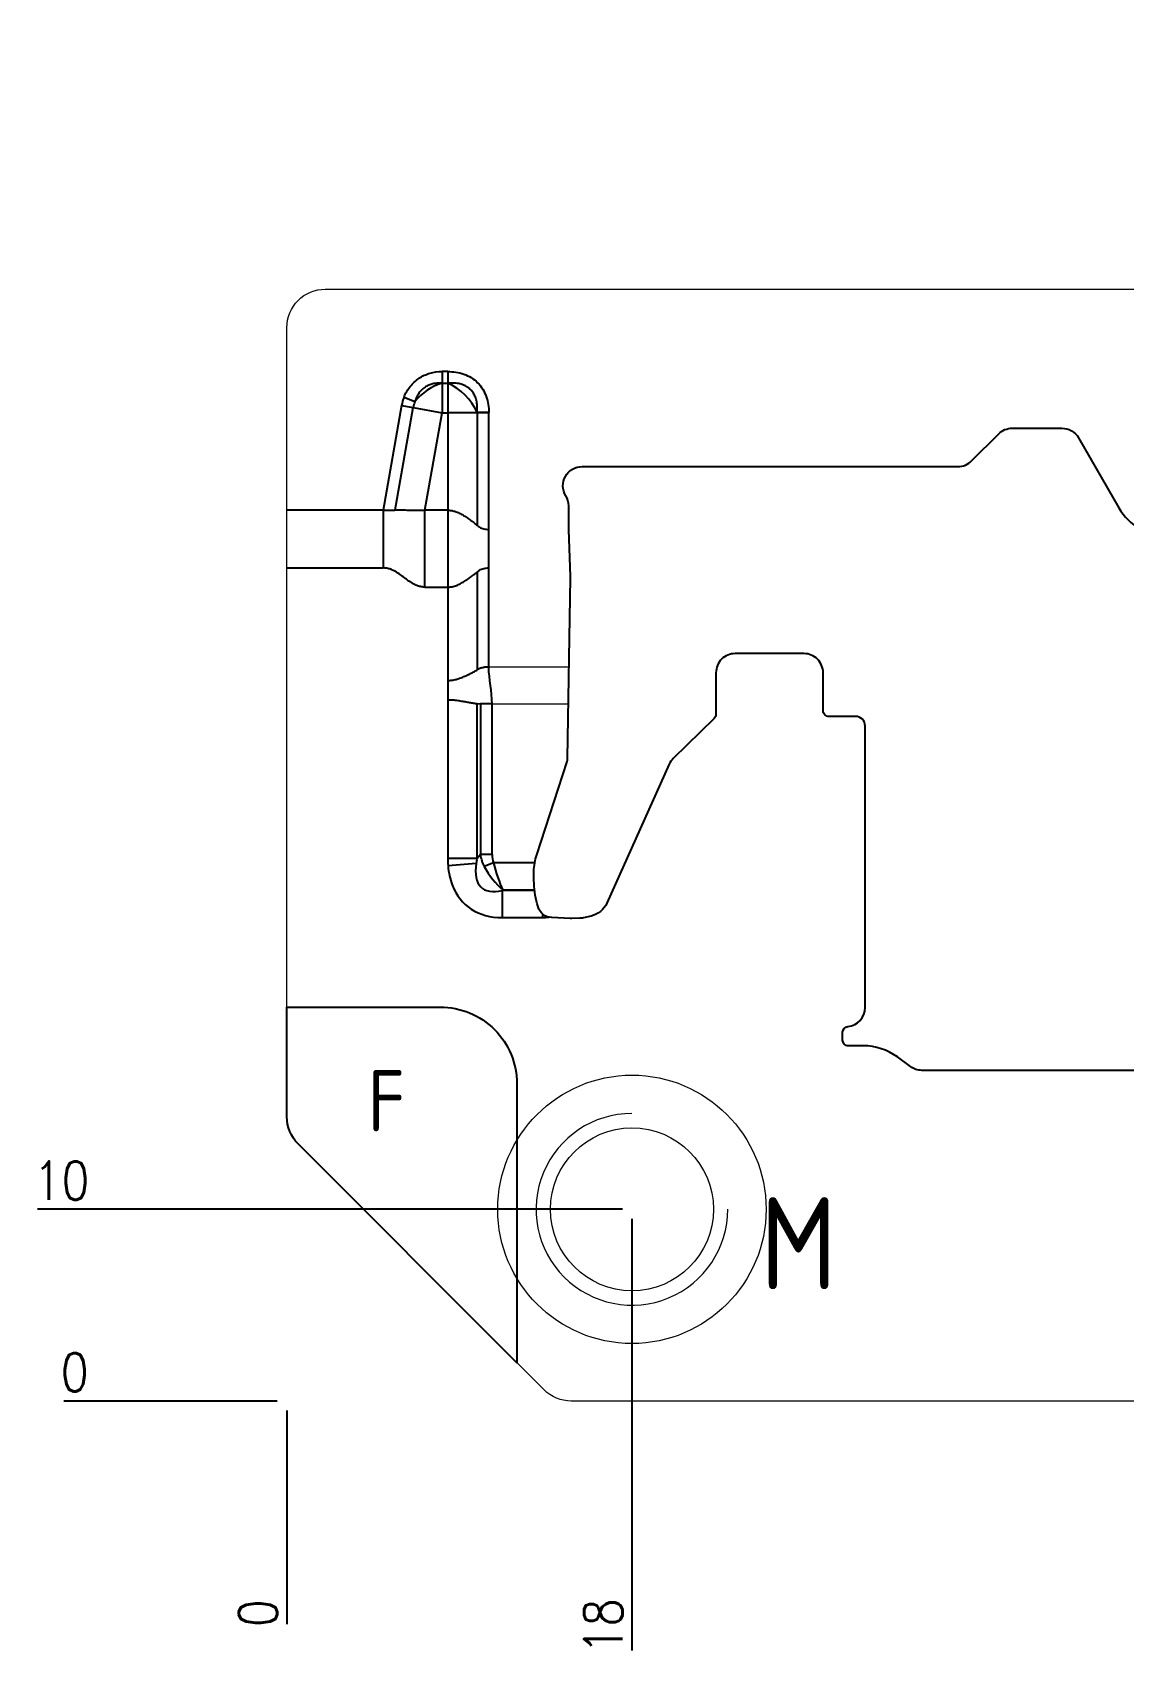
# Model space of a CAD drawing. Header units: millimetres. Extents: x 88508 to 142116, y -5268 to 20283.
# Drawn here: x 101626.3 to 101683.2, y 1761.2 to 1846.1 of the extents above; entities that cross this region are included whole.
import ezdxf
from ezdxf.enums import TextEntityAlignment as Align

# ---------------------------------------------------------------- set-up
doc = ezdxf.new("R2010")
doc.units = ezdxf.units.MM
for name, color, linetype in [('DIE_P', 2, 'Continuous'), ('DIM', 4, 'Continuous'), ('TEXT', 4, 'Continuous')]:
    doc.layers.add(name, color=color, linetype=linetype)
doc.styles.add('gbenor', font='gbenor.shx', dxfattribs={"bigfont": 'gbcbig.shx'})
doc.styles.get("Standard").update_dxf_attribs({"font": 'txt.shx', "width": 0.85, "bigfont": 'ctxt.shx'})
doc.dimstyles.new('T-2-WX', dxfattribs={"dimtxt": 2, "dimasz": 2, "dimexe": 0.5, "dimexo": 0.5, "dimgap": 0.5, "dimtad": 1, "dimtxsty": 'Standard', "dimblk": 'OPEN30', "dimcen": 0, "dimazin": 3, "dimtfac": 1, "dimtmove": 0, "dimatfit": 3, "dimldrblk": 'OPEN30', "dimlwd": -1, "dimlwe": -1})

# ---------------------------------------------------------------- blocks, each defined once
blk = doc.blocks.new('*D9841')
at = {"layer": 'Defpoints', "color": 0}
for p in [(101639.535, 1774.674), (101731.535, 1774.674), (101741.535, 1774.674)]:
    blk.add_point(p, dxfattribs=at)
at = {"layer": 'DIM', "color": 0}
blk.add_line((101732.035, 1774.674), (101743.168, 1774.674), dxfattribs=at)
at = {"layer": 'DIM', "color": 0, "insert": (101742.602, 1776.174), "char_height": 2, "attachment_point": 5}
blk.add_mtext('0', dxfattribs=at)
blk = doc.blocks.new('_Open30')
blk = doc.blocks.new('*D9842')
at = {"layer": 'Defpoints', "color": 0}
for p in [(101713.535, 1785.674), (101741.535, 1785.674), (101639.535, 1774.674)]:
    blk.add_point(p, dxfattribs=at)
at = {"layer": 'DIM', "color": 0}
for p, q in [((101714.035, 1785.674), (101733.535, 1785.674)), ((101733.535, 1785.674), (101737.535, 1785.674)), ((101737.535, 1785.674), (101744.059, 1785.674))]:
    blk.add_line(p, q, dxfattribs=at)
at = {"layer": 'DIM', "color": 0, "insert": (101743.047, 1787.174), "char_height": 2, "attachment_point": 5}
blk.add_mtext('11', dxfattribs=at)
blk = doc.blocks.new('*D9843')
at = {"layer": 'Defpoints', "color": 0}
for p in [(101731.535, 1832.674), (101741.535, 1832.674), (101639.535, 1774.674)]:
    blk.add_point(p, dxfattribs=at)
at = {"layer": 'DIM', "color": 0}
for p, q in [((101732.035, 1832.674), (101735.535, 1832.674)), ((101735.535, 1832.674), (101737.535, 1832.674)), ((101737.535, 1832.674), (101744.787, 1832.674))]:
    blk.add_line(p, q, dxfattribs=at)
at = {"layer": 'DIM', "color": 0, "insert": (101743.411, 1834.174), "char_height": 2, "attachment_point": 5}
blk.add_mtext('58', dxfattribs=at)
blk = doc.blocks.new('*D9844')
at = {"layer": 'Defpoints', "color": 0}
for p in [(101629.535, 1774.674), (101639.535, 1774.674), (101639.535, 1774.674)]:
    blk.add_point(p, dxfattribs=at)
at = {"layer": 'DIM', "color": 0}
blk.add_line((101639.035, 1774.674), (101627.902, 1774.674), dxfattribs=at)
at = {"layer": 'DIM', "color": 0, "insert": (101628.468, 1776.174), "char_height": 2, "attachment_point": 5}
blk.add_mtext('0', dxfattribs=at)
blk = doc.blocks.new('*D9845')
at = {"layer": 'Defpoints', "color": 0}
for p in [(101629.535, 1784.674), (101657.535, 1784.674), (101639.535, 1774.674)]:
    blk.add_point(p, dxfattribs=at)
at = {"layer": 'DIM', "color": 0}
for p, q in [((101633.535, 1784.674), (101626.525, 1784.674)), ((101637.535, 1784.674), (101633.535, 1784.674)), ((101657.035, 1784.674), (101637.535, 1784.674))]:
    blk.add_line(p, q, dxfattribs=at)
at = {"layer": 'DIM', "color": 0, "insert": (101627.78, 1786.174), "char_height": 2, "attachment_point": 5}
blk.add_mtext('10', dxfattribs=at)
blk = doc.blocks.new('*D9846')
at = {"layer": 'Defpoints', "color": 0}
for p in [(101639.535, 1774.674), (101731.535, 1774.674), (101731.535, 1764.674)]:
    blk.add_point(p, dxfattribs=at)
at = {"layer": 'DIM', "color": 0}
for p, q in [((101731.535, 1774.174), (101731.535, 1770.674)), ((101731.535, 1770.674), (101731.535, 1768.674)), ((101731.535, 1768.674), (101731.535, 1761.422))]:
    blk.add_line(p, q, dxfattribs=at)
at = {"layer": 'DIM', "color": 0, "insert": (101730.035, 1762.798), "char_height": 2, "attachment_point": 5, "rotation": 90}
blk.add_mtext('92', dxfattribs=at)
blk = doc.blocks.new('*D9847')
at = {"layer": 'Defpoints', "color": 0}
for p in [(101713.535, 1785.674), (101639.535, 1774.674), (101713.535, 1764.674)]:
    blk.add_point(p, dxfattribs=at)
at = {"layer": 'DIM', "color": 0}
for p, q in [((101713.535, 1785.174), (101713.535, 1772.674)), ((101713.535, 1772.674), (101713.535, 1768.674)), ((101713.535, 1768.674), (101713.535, 1761.341))]:
    blk.add_line(p, q, dxfattribs=at)
at = {"layer": 'DIM', "color": 0, "insert": (101712.035, 1762.757), "char_height": 2, "attachment_point": 5, "rotation": 90}
blk.add_mtext('74', dxfattribs=at)
blk = doc.blocks.new('*D9848')
at = {"layer": 'Defpoints', "color": 0}
for p in [(101657.535, 1784.674), (101639.535, 1774.674), (101657.535, 1764.674)]:
    blk.add_point(p, dxfattribs=at)
at = {"layer": 'DIM', "color": 0}
for p, q in [((101657.535, 1784.174), (101657.535, 1772.674)), ((101657.535, 1772.674), (101657.535, 1768.674)), ((101657.535, 1768.674), (101657.535, 1761.665))]:
    blk.add_line(p, q, dxfattribs=at)
at = {"layer": 'DIM', "color": 0, "insert": (101656.035, 1762.919), "char_height": 2, "attachment_point": 5, "rotation": 90}
blk.add_mtext('18', dxfattribs=at)
blk = doc.blocks.new('*D9849')
at = {"layer": 'Defpoints', "color": 0}
for p in [(101639.535, 1774.674), (101639.535, 1774.674), (101639.535, 1764.674)]:
    blk.add_point(p, dxfattribs=at)
at = {"layer": 'DIM', "color": 0}
blk.add_line((101639.535, 1774.174), (101639.535, 1763.041), dxfattribs=at)
at = {"layer": 'DIM', "color": 0, "insert": (101638.035, 1763.607), "char_height": 2, "attachment_point": 5, "rotation": 90}
blk.add_mtext('0', dxfattribs=at)
blk = doc.blocks.new('*D9850')
at = {"layer": 'Defpoints', "color": 0}
for p in [(101731.535, 1842.674), (101731.535, 1832.674), (101639.535, 1774.674)]:
    blk.add_point(p, dxfattribs=at)
at = {"layer": 'DIM', "color": 0}
for p, q in [((101731.535, 1838.674), (101731.535, 1845.926)), ((101731.535, 1836.674), (101731.535, 1838.674)), ((101731.535, 1833.174), (101731.535, 1836.674))]:
    blk.add_line(p, q, dxfattribs=at)
at = {"layer": 'DIM', "color": 0, "insert": (101730.035, 1844.55), "char_height": 2, "attachment_point": 5, "rotation": 90}
blk.add_mtext('92', dxfattribs=at)

msp = doc.modelspace()

# ---------------------------------------------------------------- linework, layer by layer
at = {"layer": 'DIE_P', "linetype": 'Continuous', "lineweight": 25}
for p, q in [((101647.63, 1828.378), (101647.63, 1827.765)), ((101647.63, 1828.378), (101647.63, 1827.765)), ((101647.924, 1828.378), (101647.631, 1828.378)), ((101647.631, 1828.378), (101647.631, 1827.765)), ((101647.924, 1828.378), (101647.631, 1828.378)), ((101647.631, 1828.378), (101647.631, 1827.765)), ((101647.925, 1828.378), (101647.924, 1828.378)), ((101647.924, 1828.378), (101647.924, 1827.765)), ((101647.925, 1828.378), (101647.924, 1827.765)), ((101647.925, 1828.378), (101647.924, 1828.378)), ((101647.924, 1828.378), (101647.924, 1827.765)), ((101647.925, 1828.378), (101647.924, 1827.765)), ((101647.631, 1827.765), (101647.924, 1827.765)), ((101647.631, 1827.765), (101647.631, 1826.233)), ((101647.631, 1827.765), (101647.924, 1827.765)), ((101647.631, 1827.765), (101647.631, 1826.233)), ((101647.924, 1827.765), (101647.924, 1826.233)), ((101647.924, 1827.765), (101647.924, 1826.233)), ((101645.518, 1826.606), (101644.555, 1821.144)), ((101645.518, 1826.606), (101644.555, 1821.144)), ((101645.18, 1821.157), (101646.122, 1826.499)), ((101645.18, 1821.157), (101646.122, 1826.499)), ((101645.518, 1826.606), (101646.122, 1826.499)), ((101645.518, 1826.606), (101646.122, 1826.499)), ((101645.646, 1827.047), (101646.213, 1826.814)), ((101645.646, 1827.047), (101646.213, 1826.814)), ((101646.122, 1826.499), (101647.631, 1826.233)), ((101646.122, 1826.499), (101647.631, 1826.233)), ((101646.733, 1821.144), (101647.631, 1826.233)), ((101646.733, 1821.144), (101647.631, 1826.233)), ((101647.631, 1826.233), (101647.924, 1826.233)), ((101647.631, 1826.233), (101647.924, 1826.233)), ((101649.456, 1826.233), (101647.924, 1826.233)), ((101647.924, 1826.233), (101647.924, 1821.144)), ((101649.456, 1826.233), (101647.924, 1826.233)), ((101647.924, 1826.233), (101647.924, 1821.144)), ((101650.069, 1826.234), (101649.456, 1826.234)), ((101649.456, 1826.234), (101649.456, 1820.359)), ((101650.069, 1826.234), (101649.456, 1826.234)), ((101649.456, 1826.234), (101649.456, 1820.359)), ((101650.069, 1826.233), (101649.456, 1826.233)), ((101650.069, 1826.233), (101649.456, 1826.233)), ((101650.069, 1826.233), (101650.069, 1826.234)), ((101650.069, 1826.233), (101650.069, 1826.234)), ((101650.069, 1820.144), (101650.069, 1826.233)), ((101650.069, 1820.144), (101650.069, 1826.233)), ((101644.555, 1821.144), (101639.535, 1821.144)), ((101647.924, 1821.144), (101646.733, 1821.144)), ((101646.733, 1817.134), (101646.733, 1821.144)), ((101647.924, 1821.144), (101646.733, 1821.144)), ((101646.733, 1817.134), (101646.733, 1821.144)), ((101647.924, 1821.144), (101647.924, 1817.134)), ((101647.924, 1821.144), (101647.924, 1817.134)), ((101650.069, 1818.134), (101650.069, 1820.144)), ((101650.069, 1818.134), (101650.069, 1820.144)), ((101639.535, 1818.134), (101644.555, 1818.134)), ((101649.456, 1817.919), (101649.456, 1812.808)), ((101649.456, 1817.919), (101649.456, 1812.808)), ((101650.069, 1812.962), (101650.069, 1818.134)), ((101650.069, 1812.962), (101650.069, 1818.134)), ((101646.733, 1817.134), (101647.924, 1817.134)), ((101646.733, 1817.134), (101647.924, 1817.134)), ((101647.924, 1817.134), (101647.924, 1812.262)), ((101647.924, 1817.134), (101647.924, 1812.262)), ((101647.924, 1812.262), (101647.924, 1811.262)), ((101647.924, 1812.262), (101647.924, 1811.262)), ((101647.924, 1811.262), (101647.924, 1802.981)), ((101647.924, 1811.262), (101647.924, 1802.981)), ((101649.456, 1811.06), (101649.626, 1811.051)), ((101649.456, 1802.981), (101649.456, 1811.06)), ((101649.456, 1811.06), (101649.626, 1811.051)), ((101649.456, 1802.981), (101649.456, 1811.06)), ((101649.626, 1811.05), (101649.626, 1803.183)), ((101649.626, 1811.05), (101649.626, 1803.183)), ((101650.239, 1803.183), (101650.239, 1811.05)), ((101650.239, 1803.183), (101650.239, 1811.05)), ((101649.456, 1802.981), (101647.924, 1802.981)), ((101649.456, 1802.981), (101647.924, 1802.981)), ((101649.406, 1802.72), (101647.94, 1802.596)), ((101649.406, 1802.72), (101647.94, 1802.596)), ((101649.626, 1803.183), (101649.456, 1802.981)), ((101649.626, 1803.183), (101649.456, 1802.981)), ((101650.239, 1803.183), (101649.626, 1803.183)), ((101650.239, 1803.183), (101649.626, 1803.183)), ((101650.315, 1802.755), (101649.828, 1802.559)), ((101650.315, 1802.755), (101649.828, 1802.559)), ((101652.462, 1802.755), (101650.315, 1802.755)), ((101652.462, 1802.755), (101650.315, 1802.755)), ((101650.772, 1801.31), (101650.798, 1801.34)), ((101650.772, 1801.31), (101650.798, 1801.34)), ((101652.458, 1801.31), (101650.772, 1801.31)), ((101650.772, 1801.31), (101650.772, 1799.896)), ((101652.458, 1801.31), (101650.772, 1801.31)), ((101650.772, 1801.31), (101650.772, 1799.896)), ((101650.798, 1801.34), (101652.454, 1801.34)), ((101650.798, 1801.34), (101652.454, 1801.34)), ((101652.864, 1800.097), (101652.864, 1799.896)), ((101652.864, 1800.097), (101652.864, 1799.896)), ((101650.772, 1799.896), (101652.535, 1799.896)), ((101650.772, 1799.896), (101652.535, 1799.896)), ((101652.535, 1799.896), (101652.864, 1799.896)), ((101652.535, 1799.896), (101652.864, 1799.896))]:
    msp.add_line(p, q, dxfattribs=at)
at = {"layer": 'DIE_P', "linetype": 'Continuous', "lineweight": 18, "ltscale": 10}
msp.add_lwpolyline([(101639.535, 1789.502), (101639.535, 1830.674, -0.414214), (101641.535, 1832.674), (101729.535, 1832.674, -0.414214), (101731.535, 1830.674), (101731.535, 1777.674, -0.414214), (101728.535, 1774.674), (101654.363, 1774.674, -0.198912), (101652.949, 1775.26), (101640.121, 1788.088, -0.198912)], format="xyb", close=True, dxfattribs=at)
at = {"layer": 'DIE_P', "linetype": 'Continuous', "lineweight": 25, "flags": 128}
for points in [[(101647.631, 1828.378), (101647.631, 1828.378), (101647.63, 1828.378), (101647.63, 1828.378), (101647.63, 1828.378), (101647.63, 1828.378), (101647.63, 1828.378), (101647.63, 1828.378), (101647.63, 1828.378)], [(101647.631, 1828.378), (101647.631, 1828.378), (101647.63, 1828.378), (101647.63, 1828.378), (101647.63, 1828.378), (101647.63, 1828.378), (101647.63, 1828.378), (101647.63, 1828.378), (101647.63, 1828.378)], [(101647.63, 1827.765), (101647.63, 1827.765), (101647.63, 1827.765), (101647.63, 1827.765), (101647.63, 1827.765), (101647.63, 1827.765), (101647.631, 1827.765), (101647.631, 1827.765), (101647.631, 1827.765)], [(101647.63, 1827.765), (101647.63, 1827.765), (101647.63, 1827.765), (101647.63, 1827.765), (101647.63, 1827.765), (101647.63, 1827.765), (101647.631, 1827.765), (101647.631, 1827.765), (101647.631, 1827.765)]]:
    msp.add_lwpolyline(points, dxfattribs=at)
at = {"layer": 'DIE_P', "color": 1}
msp.add_lwpolyline([(101698.414, 1791.924), (101672.656, 1791.924, -0.159868), (101672.064, 1792.118), (101671.381, 1792.621, 0.160217), (101669.6, 1793.204), (101668.824, 1793.203, -0.414613), (101668.524, 1793.503), (101668.524, 1793.909, -0.386273), (101668.795, 1794.207, 0.386273), (101669.699, 1795.203), (101669.699, 1809.888, 0.415405), (101669.197, 1810.388), (101667.806, 1810.382, -0.415405), (101667.505, 1810.682), (101667.505, 1812.665, 0.414214), (101666.505, 1813.665), (101662.917, 1813.665, 0.414214), (101661.917, 1812.665), (101661.917, 1810.498, -0.202142), (101661.826, 1810.283), (101659.688, 1808.197, 0.094488), (101659.473, 1807.89), (101656.232, 1800.651, -0.234761), (101655.408, 1799.973), (101655.008, 1799.88, -0.047945), (101654.819, 1799.855), (101654.396, 1799.84, -0.022085), (101654.307, 1799.841), (101653.36, 1799.891, -0.314664), (101652.637, 1800.454, -0.065843), (101652.43, 1801.678, -0.020893), (101652.418, 1802.31, -0.072804), (101652.564, 1803.167), (101654.147, 1808.04, 0.07437), (101654.171, 1808.186), (101654.331, 1817.623, 0.013966), (101654.331, 1817.679), (101654.235, 1820.144), (101654.235, 1821.371, 0.139599), (101654.085, 1821.897, -0.587802), (101654.935, 1823.424), (101674.543, 1823.424, 0.198912), (101675.251, 1823.717), (101676.665, 1825.131, -0.198912), (101677.372, 1825.424), (101679.958, 1825.424, -0.267949), (101680.824, 1824.924), (101682.937, 1821.264, 0.57735), (101688.133, 1821.264)], format="xyb", dxfattribs=at)
at = {"layer": 'DIE_P', "color": 94, "linetype": 'Continuous'}
msp.add_lwpolyline([(101639.535, 1795.225), (101647.535, 1795.225, -0.414214), (101651.535, 1791.225), (101651.535, 1776.674), (101640.121, 1788.088, -0.198912), (101639.535, 1789.502), (101639.535, 1795.225)], format="xyb", dxfattribs=at)
at = {"layer": 'DIE_P', "lineweight": 18}
msp.add_lwpolyline([(101657.535, 1789.674, 2.414214), (101662.535, 1784.674)], format="xyb", dxfattribs=at)
at = {"layer": 'DIE_P', "linetype": 'Continuous', "lineweight": 18, "ltscale": 10}
msp.add_circle((101657.535, 1784.674), 7, dxfattribs=at)
at = {"layer": 'DIE_P', "lineweight": 18}
msp.add_circle((101657.535, 1784.674), 4.25, dxfattribs=at)
at = {"layer": 'DIE_P', "linetype": 'Continuous', "lineweight": 25}
for centre, radius, start, end in [((101648.386, 1825.107), 2.764, 105.87878, 141.8461), ((101648.386, 1825.107), 2.764, 105.87878, 141.8461), ((101646.76, 1825.07), 2.936, 23.35432, 66.64568), ((101646.76, 1825.07), 2.936, 23.35432, 66.64568), ((101647.631, 1826.233), 2.145, 157.70914, 170), ((101647.631, 1826.233), 2.145, 157.70914, 170), ((101647.631, 1826.233), 1.532, 157.70914, 170), ((101647.631, 1826.233), 1.532, 157.70914, 170)]:
    msp.add_arc(centre, radius, start, end, dxfattribs=at)
for centre, major_axis, ratio, start_param, end_param in [((101653.146, 1805.552), (-4.228, -5.039), 0.60812, 5.656054, 5.73424), ((101653.146, 1805.552), (-4.228, -5.039), 0.60812, 5.656054, 5.73424), ((101653.146, 1805.552), (-4.228, -5.039), 0.60812, 5.73424, 5.958891), ((101653.146, 1805.552), (-4.228, -5.039), 0.60812, 5.73424, 5.958891), ((101653.146, 1805.552), (-3.446, -4.107), 0.373037, 5.73424, 6.755018), ((101653.146, 1805.552), (-3.446, -4.107), 0.373037, 5.73424, 6.755018), ((101653.146, 1805.552), (-3.446, -4.107), 0.373037, 5.656054, 5.73424), ((101653.146, 1805.552), (-3.446, -4.107), 0.373037, 5.656054, 5.73424), ((101651.805, 1803.955), (-1.581, -1.884), 0.813078, 5.656054, 5.96962), ((101651.805, 1803.955), (-1.581, -1.884), 0.813078, 5.656054, 5.96962), ((101650.798, 1802.755), (1.124, -1.742), 0.451138, 4.537435, 5.322833), ((101650.798, 1802.755), (1.124, -1.742), 0.451138, 4.537435, 5.322833), ((101651.805, 1803.955), (-1.268, -1.512), 0.60812, 5.656054, 5.96962), ((101651.805, 1803.955), (-1.268, -1.512), 0.60812, 5.656054, 5.96962), ((101650.798, 1802.755), (0.51, -1.997), 0.22754, 4.654285, 5.439683), ((101650.798, 1802.755), (0.51, -1.997), 0.22754, 4.654285, 5.439683), ((101653.146, 1805.552), (-4.228, -5.039), 0.60812, 5.958891, 6.755018), ((101653.146, 1805.552), (-4.228, -5.039), 0.60812, 5.958891, 6.755018), ((101653.589, 1805.694), (1.428, 5.712), 0.696316, 3.313905, 3.394806), ((101653.589, 1805.694), (1.428, 5.712), 0.696316, 3.313905, 3.394806)]:
    msp.add_ellipse(centre, major_axis=major_axis, ratio=ratio, start_param=start_param, end_param=end_param, dxfattribs=at)
for points, knots in [([(101645.646, 1827.047), (101645.726, 1827.242), (101645.832, 1827.43), (101646.093, 1827.763), (101646.25, 1827.909), (101646.601, 1828.146), (101646.796, 1828.234), (101647.204, 1828.351), (101647.417, 1828.378), (101647.63, 1828.378)], [0, 0, 0, 0, 0.25, 0.25, 0.5, 0.5, 0.75, 0.75, 1, 1, 1, 1]), ([(101645.646, 1827.047), (101645.726, 1827.242), (101645.832, 1827.43), (101646.093, 1827.763), (101646.25, 1827.909), (101646.601, 1828.146), (101646.796, 1828.234), (101647.204, 1828.351), (101647.417, 1828.378), (101647.63, 1828.378)], [0, 0, 0, 0, 0.25, 0.25, 0.5, 0.5, 0.75, 0.75, 1, 1, 1, 1]), ([(101647.925, 1828.378), (101648.209, 1828.378), (101648.497, 1828.338), (101649.032, 1828.148), (101649.282, 1827.999), (101649.685, 1827.596), (101649.837, 1827.347), (101650.028, 1826.807), (101650.069, 1826.519), (101650.069, 1826.234)], [0, 0, 0, 0, 0.25, 0.25, 0.5, 0.5, 0.75, 0.75, 1, 1, 1, 1]), ([(101647.925, 1828.378), (101648.209, 1828.378), (101648.497, 1828.338), (101649.032, 1828.148), (101649.282, 1827.999), (101649.685, 1827.596), (101649.837, 1827.347), (101650.028, 1826.807), (101650.069, 1826.519), (101650.069, 1826.234)], [0, 0, 0, 0, 0.25, 0.25, 0.5, 0.5, 0.75, 0.75, 1, 1, 1, 1]), ([(101647.63, 1827.765), (101647.588, 1827.768), (101647.504, 1827.774), (101647.38, 1827.77), (101647.261, 1827.758), (101647.146, 1827.737), (101647.036, 1827.706), (101646.931, 1827.667), (101646.832, 1827.619), (101646.707, 1827.544), (101646.564, 1827.426), (101646.418, 1827.252), (101646.296, 1827.047), (101646.241, 1826.893), (101646.213, 1826.814)], [0, 0, 0, 0, 0.068857, 0.135378, 0.199798, 0.262377, 0.323396, 0.383159, 0.44199, 0.500229, 0.617163, 0.737821, 0.864712, 1, 1, 1, 1]), ([(101647.63, 1827.765), (101647.588, 1827.768), (101647.504, 1827.774), (101647.38, 1827.77), (101647.261, 1827.758), (101647.146, 1827.737), (101647.036, 1827.706), (101646.931, 1827.667), (101646.832, 1827.619), (101646.707, 1827.544), (101646.564, 1827.426), (101646.418, 1827.252), (101646.296, 1827.047), (101646.241, 1826.893), (101646.213, 1826.814)], [0, 0, 0, 0, 0.068857, 0.135378, 0.199798, 0.262377, 0.323396, 0.383159, 0.44199, 0.500229, 0.617163, 0.737821, 0.864712, 1, 1, 1, 1]), ([(101649.456, 1826.234), (101649.461, 1826.284), (101649.469, 1826.384), (101649.469, 1826.53), (101649.46, 1826.669), (101649.44, 1826.802), (101649.411, 1826.926), (101649.372, 1827.044), (101649.323, 1827.153), (101649.266, 1827.254), (101649.2, 1827.346), (101649.1, 1827.458), (101648.95, 1827.579), (101648.737, 1827.686), (101648.491, 1827.755), (101648.216, 1827.785), (101648.024, 1827.772), (101647.924, 1827.765)], [0, 0, 0, 0, 0.0597626, 0.1167584, 0.1711544, 0.2231423, 0.272942, 0.3208033, 0.3670075, 0.4118673, 0.4557238, 0.4989422, 0.5863525, 0.6777414, 0.7757786, 0.8826369, 1, 1, 1, 1]), ([(101649.456, 1826.234), (101649.461, 1826.284), (101649.469, 1826.384), (101649.469, 1826.53), (101649.46, 1826.669), (101649.44, 1826.802), (101649.411, 1826.926), (101649.372, 1827.044), (101649.323, 1827.153), (101649.266, 1827.254), (101649.2, 1827.346), (101649.1, 1827.458), (101648.95, 1827.579), (101648.737, 1827.686), (101648.491, 1827.755), (101648.216, 1827.785), (101648.024, 1827.772), (101647.924, 1827.765)], [0, 0, 0, 0, 0.0597626, 0.1167584, 0.1711544, 0.2231423, 0.272942, 0.3208033, 0.3670075, 0.4118673, 0.4557238, 0.4989422, 0.5863525, 0.6777414, 0.7757786, 0.8826369, 1, 1, 1, 1]), ([(101644.555, 1821.144), (101644.582, 1821.144), (101644.638, 1821.144), (101644.723, 1821.144), (101644.812, 1821.144), (101644.902, 1821.145), (101644.992, 1821.147), (101645.069, 1821.149), (101645.132, 1821.153), (101645.164, 1821.155), (101645.18, 1821.157)], [0, 0, 0, 0, 0.1144264, 0.236082, 0.3649657, 0.5010764, 0.6444129, 0.7949739, 0.9012995, 1, 1, 1, 1]), ([(101644.555, 1821.144), (101644.582, 1821.144), (101644.638, 1821.144), (101644.723, 1821.144), (101644.812, 1821.144), (101644.902, 1821.145), (101644.992, 1821.147), (101645.069, 1821.149), (101645.132, 1821.153), (101645.164, 1821.155), (101645.18, 1821.157)], [0, 0, 0, 0, 0.1144264, 0.236082, 0.3649657, 0.5010764, 0.6444129, 0.7949739, 0.9012995, 1, 1, 1, 1]), ([(101645.18, 1821.157), (101645.198, 1821.158), (101645.236, 1821.159), (101645.354, 1821.162), (101645.558, 1821.161), (101645.844, 1821.154), (101646.129, 1821.147), (101646.418, 1821.145), (101646.619, 1821.144), (101646.733, 1821.144)], [0, 0, 0, 0, 0.046673, 0.097856, 0.288273, 0.496257, 0.657106, 0.806646, 1, 1, 1, 1]), ([(101645.18, 1821.157), (101645.198, 1821.158), (101645.236, 1821.159), (101645.354, 1821.162), (101645.558, 1821.161), (101645.844, 1821.154), (101646.129, 1821.147), (101646.418, 1821.145), (101646.619, 1821.144), (101646.733, 1821.144)], [0, 0, 0, 0, 0.046673, 0.097856, 0.288273, 0.496257, 0.657106, 0.806646, 1, 1, 1, 1]), ([(101647.924, 1821.144), (101647.954, 1821.143), (101648.014, 1821.142), (101648.105, 1821.132), (101648.195, 1821.115), (101648.284, 1821.092), (101648.377, 1821.061), (101648.475, 1821.02), (101648.611, 1820.954), (101648.778, 1820.856), (101648.969, 1820.729), (101649.152, 1820.598), (101649.291, 1820.492), (101649.39, 1820.413), (101649.434, 1820.377), (101649.456, 1820.359)], [0, 0, 0, 0, 0.046469, 0.093349, 0.140886, 0.189313, 0.238852, 0.295613, 0.357805, 0.48235, 0.613026, 0.747748, 0.88203, 0.94119, 1, 1, 1, 1]), ([(101647.924, 1821.144), (101647.954, 1821.143), (101648.014, 1821.142), (101648.105, 1821.132), (101648.195, 1821.115), (101648.284, 1821.092), (101648.377, 1821.061), (101648.475, 1821.02), (101648.611, 1820.954), (101648.778, 1820.856), (101648.969, 1820.729), (101649.152, 1820.598), (101649.291, 1820.492), (101649.39, 1820.413), (101649.434, 1820.377), (101649.456, 1820.359)], [0, 0, 0, 0, 0.046469, 0.093349, 0.140886, 0.189313, 0.238852, 0.295613, 0.357805, 0.48235, 0.613026, 0.747748, 0.88203, 0.94119, 1, 1, 1, 1]), ([(101649.456, 1820.359), (101649.469, 1820.347), (101649.495, 1820.322), (101649.539, 1820.289), (101649.602, 1820.249), (101649.69, 1820.207), (101649.808, 1820.171), (101649.936, 1820.148), (101650.024, 1820.145), (101650.069, 1820.144)], [0, 0, 0, 0, 0.094754, 0.187657, 0.278899, 0.461715, 0.6414, 0.820101, 1, 1, 1, 1]), ([(101649.456, 1820.359), (101649.469, 1820.347), (101649.495, 1820.322), (101649.539, 1820.289), (101649.602, 1820.249), (101649.69, 1820.207), (101649.808, 1820.171), (101649.936, 1820.148), (101650.024, 1820.145), (101650.069, 1820.144)], [0, 0, 0, 0, 0.094754, 0.187657, 0.278899, 0.461715, 0.6414, 0.820101, 1, 1, 1, 1]), ([(101646.733, 1817.134), (101646.702, 1817.135), (101646.639, 1817.137), (101646.544, 1817.15), (101646.449, 1817.172), (101646.352, 1817.203), (101646.254, 1817.242), (101646.147, 1817.294), (101646.027, 1817.364), (101645.855, 1817.477), (101645.644, 1817.634), (101645.434, 1817.791), (101645.262, 1817.904), (101645.112, 1817.991), (101644.942, 1818.067), (101644.748, 1818.123), (101644.618, 1818.131), (101644.555, 1818.134)], [0, 0, 0, 0, 0.038324, 0.077384, 0.117488, 0.15892, 0.201937, 0.24677, 0.305439, 0.372119, 0.500098, 0.628077, 0.694556, 0.753425, 0.841157, 0.922625, 1, 1, 1, 1]), ([(101646.733, 1817.134), (101646.702, 1817.135), (101646.639, 1817.137), (101646.544, 1817.15), (101646.449, 1817.172), (101646.352, 1817.203), (101646.254, 1817.242), (101646.147, 1817.294), (101646.027, 1817.364), (101645.855, 1817.477), (101645.644, 1817.634), (101645.434, 1817.791), (101645.262, 1817.904), (101645.112, 1817.991), (101644.942, 1818.067), (101644.748, 1818.123), (101644.618, 1818.131), (101644.555, 1818.134)], [0, 0, 0, 0, 0.038324, 0.077384, 0.117488, 0.15892, 0.201937, 0.24677, 0.305439, 0.372119, 0.500098, 0.628077, 0.694556, 0.753425, 0.841157, 0.922625, 1, 1, 1, 1]), ([(101647.924, 1817.134), (101647.951, 1817.135), (101648.004, 1817.135), (101648.082, 1817.143), (101648.171, 1817.157), (101648.269, 1817.181), (101648.412, 1817.228), (101648.585, 1817.309), (101648.783, 1817.425), (101648.976, 1817.553), (101649.159, 1817.685), (101649.297, 1817.79), (101649.394, 1817.868), (101649.435, 1817.902), (101649.456, 1817.919)], [0, 0, 0, 0, 0.0411073, 0.0819871, 0.122804, 0.180199, 0.2404004, 0.3601203, 0.4856162, 0.6172968, 0.752964, 0.8879623, 0.9441416, 1, 1, 1, 1]), ([(101647.924, 1817.134), (101647.951, 1817.135), (101648.004, 1817.135), (101648.082, 1817.143), (101648.171, 1817.157), (101648.269, 1817.181), (101648.412, 1817.228), (101648.585, 1817.309), (101648.783, 1817.425), (101648.976, 1817.553), (101649.159, 1817.685), (101649.297, 1817.79), (101649.394, 1817.868), (101649.435, 1817.902), (101649.456, 1817.919)], [0, 0, 0, 0, 0.0411073, 0.0819871, 0.122804, 0.180199, 0.2404004, 0.3601203, 0.4856162, 0.6172968, 0.752964, 0.8879623, 0.9441416, 1, 1, 1, 1]), ([(101649.456, 1817.919), (101649.469, 1817.931), (101649.495, 1817.956), (101649.54, 1817.989), (101649.602, 1818.03), (101649.69, 1818.072), (101649.809, 1818.108), (101649.936, 1818.13), (101650.025, 1818.133), (101650.069, 1818.134)], [0, 0, 0, 0, 0.0952787, 0.1886795, 0.2803959, 0.4628014, 0.6421084, 0.8204515, 1, 1, 1, 1]), ([(101649.456, 1817.919), (101649.469, 1817.931), (101649.495, 1817.956), (101649.54, 1817.989), (101649.602, 1818.03), (101649.69, 1818.072), (101649.809, 1818.108), (101649.936, 1818.13), (101650.025, 1818.133), (101650.069, 1818.134)], [0, 0, 0, 0, 0.0952787, 0.1886795, 0.2803959, 0.4628014, 0.6421084, 0.8204515, 1, 1, 1, 1]), ([(101647.924, 1812.262), (101647.96, 1812.263), (101648.032, 1812.265), (101648.14, 1812.276), (101648.25, 1812.294), (101648.387, 1812.326), (101648.563, 1812.382), (101648.766, 1812.462), (101648.969, 1812.554), (101649.158, 1812.647), (101649.302, 1812.722), (101649.393, 1812.773), (101649.435, 1812.796), (101649.451, 1812.806), (101649.456, 1812.808)], [0, 0, 0, 0, 0.058126, 0.117563, 0.17856, 0.241346, 0.351173, 0.488087, 0.620028, 0.755793, 0.890646, 0.955666, 0.987156, 1, 1, 1, 1]), ([(101647.924, 1812.262), (101647.96, 1812.263), (101648.032, 1812.265), (101648.14, 1812.276), (101648.25, 1812.294), (101648.387, 1812.326), (101648.563, 1812.382), (101648.766, 1812.462), (101648.969, 1812.554), (101649.158, 1812.647), (101649.302, 1812.722), (101649.393, 1812.773), (101649.435, 1812.796), (101649.451, 1812.806), (101649.456, 1812.808)], [0, 0, 0, 0, 0.058126, 0.117563, 0.17856, 0.241346, 0.351173, 0.488087, 0.620028, 0.755793, 0.890646, 0.955666, 0.987156, 1, 1, 1, 1]), ([(101650.069, 1812.962), (101650.041, 1812.962), (101649.986, 1812.961), (101649.904, 1812.955), (101649.824, 1812.944), (101649.747, 1812.929), (101649.673, 1812.909), (101649.598, 1812.884), (101649.523, 1812.851), (101649.479, 1812.823), (101649.456, 1812.809)], [0, 0, 0, 0, 0.114956, 0.230103, 0.34575, 0.462202, 0.579758, 0.698707, 0.848557, 1, 1, 1, 1]), ([(101650.069, 1812.962), (101650.041, 1812.962), (101649.986, 1812.961), (101649.904, 1812.955), (101649.824, 1812.944), (101649.747, 1812.929), (101649.673, 1812.909), (101649.598, 1812.884), (101649.523, 1812.851), (101649.479, 1812.823), (101649.456, 1812.809)], [0, 0, 0, 0, 0.114956, 0.230103, 0.34575, 0.462202, 0.579758, 0.698707, 0.848557, 1, 1, 1, 1]), ([(101647.924, 1811.262), (101647.968, 1811.262), (101648.056, 1811.261), (101648.189, 1811.251), (101648.321, 1811.238), (101648.452, 1811.221), (101648.582, 1811.202), (101648.708, 1811.18), (101648.831, 1811.158), (101648.95, 1811.136), (101649.064, 1811.115), (101649.172, 1811.096), (101649.274, 1811.08), (101649.369, 1811.067), (101649.427, 1811.063), (101649.456, 1811.06)], [0, 0, 0, 0, 0.074904, 0.150682, 0.22727, 0.304551, 0.382367, 0.460528, 0.538826, 0.617046, 0.694971, 0.772396, 0.849137, 0.925041, 1, 1, 1, 1]), ([(101647.924, 1811.262), (101647.968, 1811.262), (101648.056, 1811.261), (101648.189, 1811.251), (101648.321, 1811.238), (101648.452, 1811.221), (101648.582, 1811.202), (101648.708, 1811.18), (101648.831, 1811.158), (101648.95, 1811.136), (101649.064, 1811.115), (101649.172, 1811.096), (101649.274, 1811.08), (101649.369, 1811.067), (101649.427, 1811.063), (101649.456, 1811.06)], [0, 0, 0, 0, 0.074904, 0.150682, 0.22727, 0.304551, 0.382367, 0.460528, 0.538826, 0.617046, 0.694971, 0.772396, 0.849137, 0.925041, 1, 1, 1, 1]), ([(101650.238, 1811.05), (101650.122, 1811.05), (101650.006, 1811.05), (101649.795, 1811.051), (101649.7, 1811.051), (101649.626, 1811.051)], [0, 0, 0, 0, 0.5, 0.5, 1, 1, 1, 1]), ([(101650.238, 1811.05), (101650.122, 1811.05), (101650.006, 1811.05), (101649.795, 1811.051), (101649.7, 1811.051), (101649.626, 1811.051)], [0, 0, 0, 0, 0.5, 0.5, 1, 1, 1, 1])]:
    msp.add_open_spline(points, degree=3, knots=knots, dxfattribs=at)
for points in [[(101644.555, 1821.144), (101644.555, 1820.087), (101644.555, 1819.191), (101644.555, 1818.134)], [(101644.555, 1821.144), (101644.555, 1820.087), (101644.555, 1819.191), (101644.555, 1818.134)], [(101650.239, 1811.05), (101650.239, 1811.694), (101650.069, 1812.319), (101650.069, 1812.962)], [(101650.239, 1811.05), (101650.239, 1811.694), (101650.069, 1812.319), (101650.069, 1812.962)]]:
    msp.add_open_spline(points, degree=3, dxfattribs=at)
at = {"layer": 'DIE_P', "linetype": 'Continuous', "lineweight": 13}
for points, degree in [([(101654.235, 1812.962), (101650.069, 1812.962)], 1), ([(101654.235, 1812.962), (101652.846, 1812.962), (101651.458, 1812.962), (101650.069, 1812.962)], 3), ([(101654.252, 1812.962), (101654.235, 1812.962)], 1), ([(101654.252, 1812.962), (101654.246, 1812.962), (101654.241, 1812.962), (101654.235, 1812.962)], 3), ([(101650.239, 1811.05), (101654.235, 1811.05)], 1), ([(101650.239, 1811.05), (101651.571, 1811.05), (101652.903, 1811.05), (101654.235, 1811.05)], 3), ([(101654.235, 1811.05), (101654.241, 1811.05), (101654.248, 1811.05), (101654.254, 1811.05)], 3), ([(101654.254, 1811.05), (101654.235, 1811.05)], 1)]:
    msp.add_open_spline(points, degree=degree, dxfattribs=at)

# ---------------------------------------------------------------- texts
at = {"layer": 'DIE_P', "color": 4, "style": 'gbenor'}
msp.add_text('F', height=3.2, dxfattribs=at).set_placement((101644.73, 1790.335), align=Align.MIDDLE_CENTER)
at = {"layer": 'TEXT', "color": 4, "style": 'gbenor'}
msp.add_text('M', height=4.8, dxfattribs=at).set_placement((101666.226, 1782.909), align=Align.MIDDLE_CENTER)

# ---------------------------------------------------------------- dimensions: what is measured, and where the dimension line sits
at = {"layer": 'DIM'}
for feature_location, offset, dtype, origin, picture, middle in [((101731.535, 1832.674), (0, 10), 1, (101639.535, 1774.674), '*D9850', (101730.035, 1844.55)), ((101731.535, 1832.674), (10, 0), 0, (101639.535, 1774.674), '*D9843', (101743.411, 1834.174)), ((101713.535, 1785.674), (28, 0), 0, (101639.535, 1774.674), '*D9842', (101743.047, 1787.174)), ((101657.535, 1784.674), (-28, 0), 0, (101639.535, 1774.674), '*D9845', (101627.78, 1786.174)), ((101713.535, 1785.674), (0, -21), 1, (101639.535, 1774.674), '*D9847', (101712.035, 1762.757)), ((101657.535, 1784.674), (0, -20), 1, (101639.535, 1774.674), '*D9848', (101656.035, 1762.919)), ((101639.534988745, 1774.674072699), (-10, 0), 0, (101639.534988745, 1774.674072699), '*D9844', (101628.468322078, 1776.174072699)), ((101731.534988765, 1774.674072699), (10, 0), 0, (101639.534988745, 1774.674072699), '*D9841', (101742.601655431, 1776.174072699)), ((101639.534988745, 1774.674072699), (0, -10), 1, (101639.534988745, 1774.674072699), '*D9849', (101638.034988745, 1763.607406033)), ((101731.535, 1774.674), (0, -10), 1, (101639.535, 1774.674), '*D9846', (101730.035, 1762.798))]:
    dim = msp.add_ordinate_dim(feature_location=feature_location, offset=offset, dtype=dtype, origin=origin, dimstyle='T-2-WX', dxfattribs=at)
    dim.commit()
    dim.dimension.update_dxf_attribs({"geometry": picture, "text_midpoint": middle})

doc.saveas('drawing.dxf')
